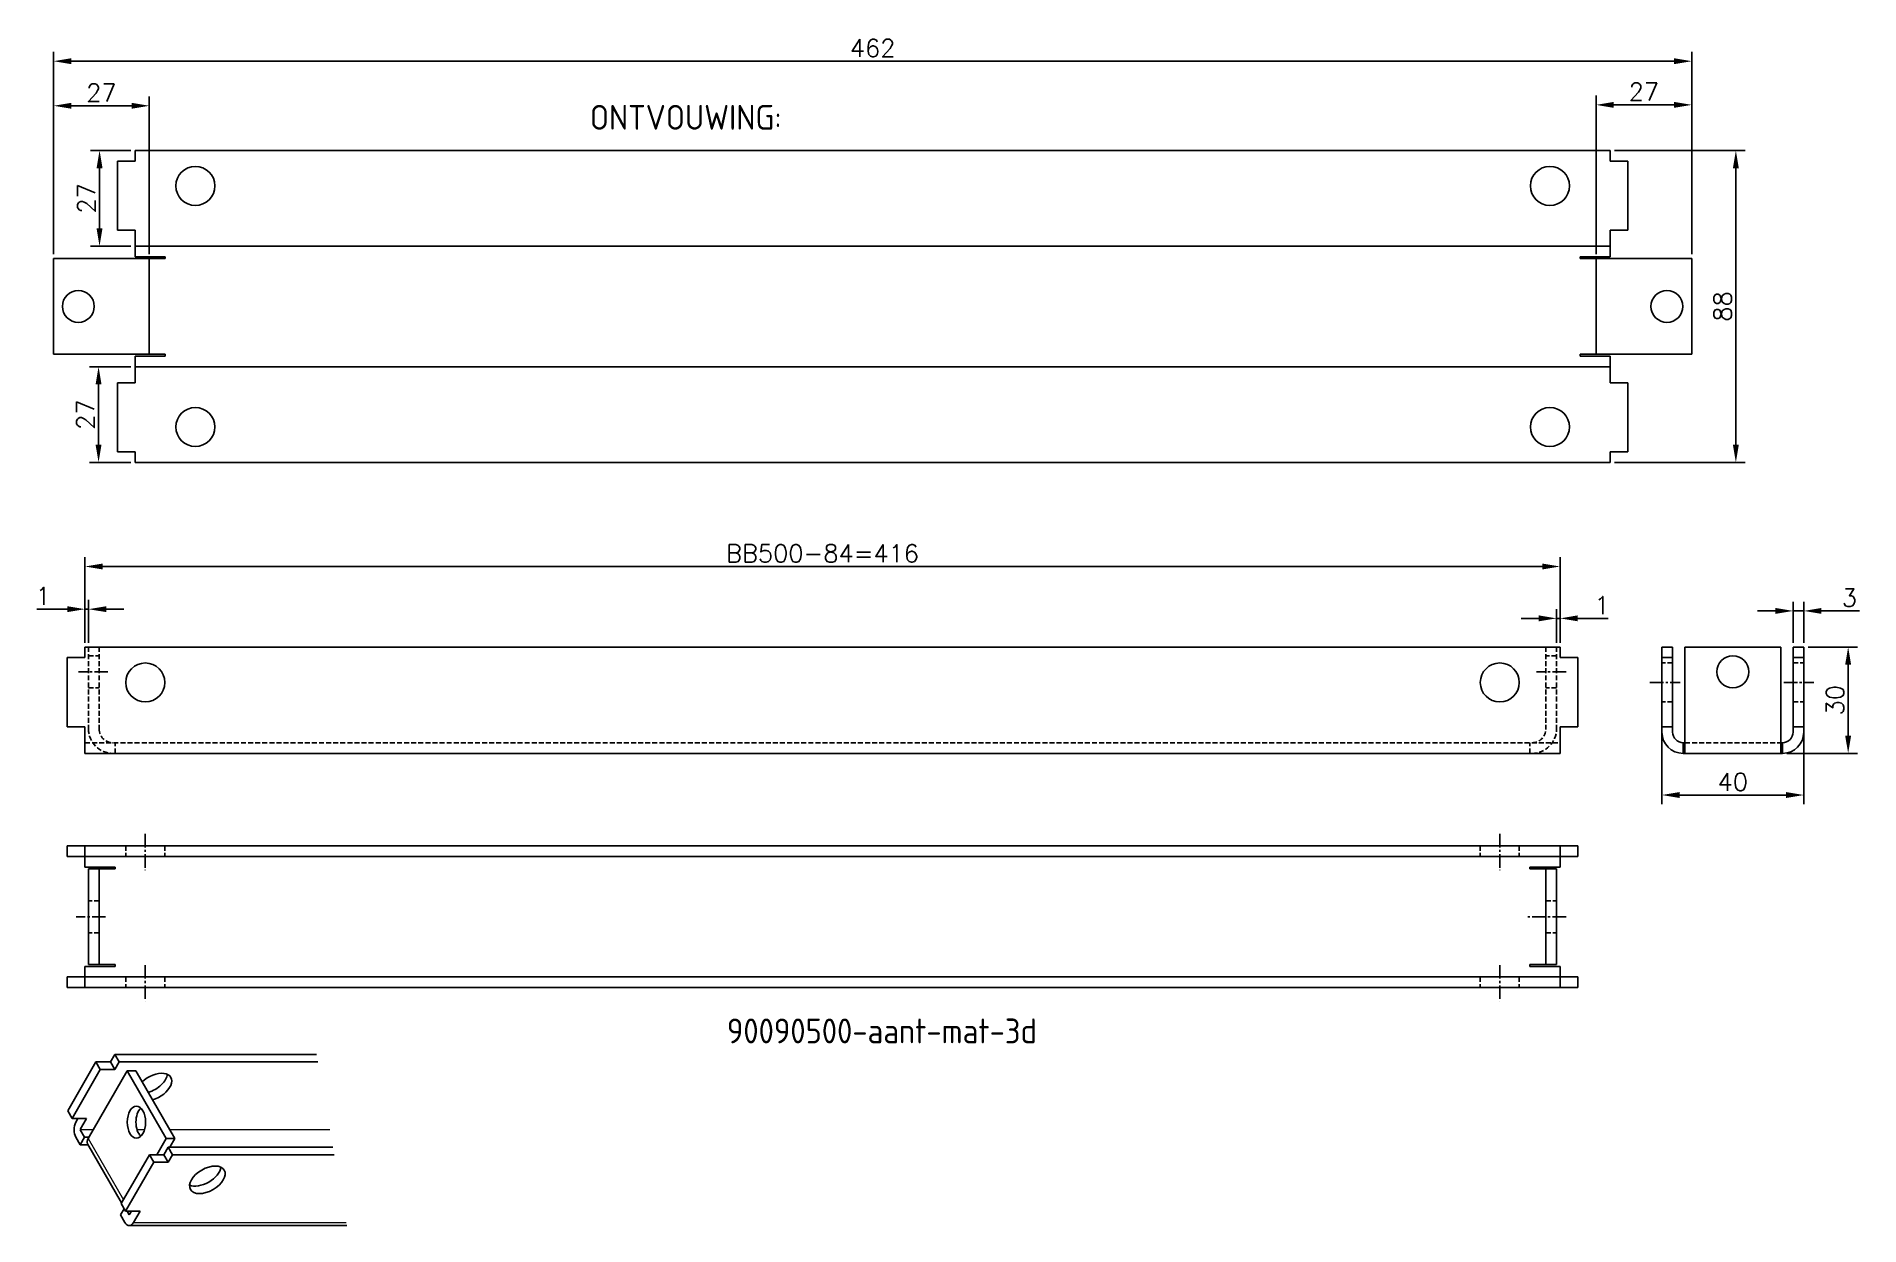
# Model space of a CAD drawing. Extents: x 3857 to 4371, y 186 to 521.
import ezdxf

# ---------------------------------------------------------------- set-up
doc = ezdxf.new("R2010")
doc.units = 0
doc.header["$LTSCALE"] = 0.2
doc.linetypes.add('Aslijn', pattern=[28.575, 19.05, -3.175, 3.175, -3.175])
doc.linetypes.add('Streeplijn', pattern=[10, 7, -3])
doc.layers.get('DEFPOINTS').update_dxf_attribs({"linetype": 'CONTINUOUS'})
for name, color, linetype in [('50VOL', 13, 'CONTINUOUS'), ('70VOL', 5, 'CONTINUOUS'), ('7A', 4, 'Aslijn'), ('AM_3', 6, 'Streeplijn'), ('BRANDLIJN', 93, 'CONTINUOUS')]:
    doc.layers.add(name, color=color, linetype=linetype)
doc.layers.add('Visible Narrow (ISO)', color=7, linetype='CONTINUOUS', lineweight=5)
doc.styles.add('ROMANS', font='romans.shx')
doc.styles.get("Standard").update_dxf_attribs({"font": 'isocp.shx'})
doc.dimstyles.new('1_OP_02$0', dxfattribs={"dimscale": 2, "dimtxt": 2.5, "dimasz": 2.5, "dimexe": 1.3, "dimexo": 0.6, "dimgap": 0.6, "dimtad": 1, "dimdec": 1, "dimdsep": 46, "dimtxsty": 'ROMANS', "dimcen": -1.5, "dimclrd": 150, "dimclre": 150, "dimclrt": 5, "dimadec": 0, "dimazin": 0, "dimtfac": 1, "dimtdec": 1, "dimtmove": 0, "dimatfit": 3, "dimfxl": 0, "dimtolj": 1, "dimtzin": 0, "dimarcsym": 0})

# ---------------------------------------------------------------- blocks, each defined once
blk = doc.blocks.new('*D2')
at = {"layer": '70VOL', "color": 150, "lineweight": -2}
for p, q in [((3870.41, 350.28), (3870.41, 374.39)), ((3875.41, 371.79), (4281.41, 371.79)), ((4286.41, 350.28), (4286.41, 374.39))]:
    blk.add_line(p, q, dxfattribs=at)
at = {"layer": '70VOL', "color": 150}
for points in [[(3875.41, 372.62), (3875.41, 370.96), (3870.41, 371.79)], [(4281.41, 372.62), (4281.41, 370.96), (4286.41, 371.79)]]:
    blk.add_solid(points, dxfattribs=at)
at = {"layer": 'DEFPOINTS', "color": 0}
for p in [(4286.41, 371.79), (3870.41, 349.08), (4286.41, 349.08)]:
    blk.add_point(p, dxfattribs=at)
at = {"layer": '70VOL', "color": 5, "insert": (4078.41, 375.49), "char_height": 5, "attachment_point": 5, "style": 'ROMANS'}
blk.add_mtext('\\A1;BB500-84=416', dxfattribs=at)
blk = doc.blocks.new('*D3')
at = {"layer": '70VOL', "color": 150, "lineweight": -2}
for p, q in [((4356.33, 349.08), (4370.25, 349.08)), ((4367.65, 344.08), (4367.65, 324.08)), ((4350.33, 319.08), (4370.25, 319.08))]:
    blk.add_line(p, q, dxfattribs=at)
at = {"layer": '70VOL', "color": 150}
for points in [[(4366.81, 344.08), (4368.48, 344.08), (4367.65, 349.08)], [(4366.81, 324.08), (4368.48, 324.08), (4367.65, 319.08)]]:
    blk.add_solid(points, dxfattribs=at)
at = {"layer": 'DEFPOINTS', "color": 0}
for p in [(4355.13, 349.08), (4349.13, 319.08), (4367.65, 319.08)]:
    blk.add_point(p, dxfattribs=at)
at = {"layer": '70VOL', "color": 5, "insert": (4363.95, 334.08), "char_height": 5, "attachment_point": 5, "rotation": 90, "style": 'ROMANS'}
blk.add_mtext('\\A1;30', dxfattribs=at)
blk = doc.blocks.new('*D4')
at = {"layer": '70VOL', "color": 150, "lineweight": -2}
for p, q in [((4315.13, 325.38), (4315.13, 304.73)), ((4355.13, 325.38), (4355.13, 304.73)), ((4350.13, 307.33), (4320.13, 307.33))]:
    blk.add_line(p, q, dxfattribs=at)
at = {"layer": '70VOL', "color": 150}
for points in [[(4320.13, 308.16), (4320.13, 306.49), (4315.13, 307.33)], [(4350.13, 308.16), (4350.13, 306.49), (4355.13, 307.33)]]:
    blk.add_solid(points, dxfattribs=at)
at = {"layer": 'DEFPOINTS', "color": 0}
for p in [(4315.13, 326.58), (4355.13, 326.58), (4315.13, 307.33)]:
    blk.add_point(p, dxfattribs=at)
at = {"layer": '70VOL', "color": 5, "insert": (4335.13, 311.03), "char_height": 5, "attachment_point": 5, "style": 'ROMANS'}
blk.add_mtext('\\A1;40', dxfattribs=at)
blk = doc.blocks.new('*D5')
at = {"layer": '70VOL', "color": 150, "lineweight": -2}
for p, q in [((4280.41, 357.16), (4275.41, 357.16)), ((4285.41, 350.28), (4285.41, 359.76)), ((4285.41, 357.16), (4286.41, 357.16)), ((4286.41, 350.28), (4286.41, 359.76)), ((4291.41, 357.16), (4300, 357.16))]:
    blk.add_line(p, q, dxfattribs=at)
at = {"layer": '70VOL', "color": 150}
for points in [[(4280.41, 358), (4280.41, 356.33), (4285.41, 357.16)], [(4291.41, 358), (4291.41, 356.33), (4286.41, 357.16)]]:
    blk.add_solid(points, dxfattribs=at)
at = {"layer": 'DEFPOINTS', "color": 0}
for p in [(4286.41, 357.16), (4285.41, 349.08), (4286.41, 349.08)]:
    blk.add_point(p, dxfattribs=at)
at = {"layer": '70VOL', "color": 5, "insert": (4298.21, 360.86), "char_height": 5, "attachment_point": 5, "style": 'ROMANS'}
blk.add_mtext('\\A1;1', dxfattribs=at)
blk = doc.blocks.new('*D6')
at = {"layer": '70VOL', "color": 150, "lineweight": -2}
for p, q in [((4352.13, 350.28), (4352.13, 361.86)), ((4355.13, 350.28), (4355.13, 361.86)), ((4347.13, 359.26), (4342.13, 359.26)), ((4352.13, 359.26), (4355.13, 359.26)), ((4360.13, 359.26), (4370.86, 359.26))]:
    blk.add_line(p, q, dxfattribs=at)
at = {"layer": '70VOL', "color": 150}
for points in [[(4347.13, 360.09), (4347.13, 358.43), (4352.13, 359.26)], [(4360.13, 360.09), (4360.13, 358.43), (4355.13, 359.26)]]:
    blk.add_solid(points, dxfattribs=at)
at = {"layer": 'DEFPOINTS', "color": 0}
for p in [(4355.13, 359.26), (4352.13, 349.08), (4355.13, 349.08)]:
    blk.add_point(p, dxfattribs=at)
at = {"layer": '70VOL', "color": 5, "insert": (4367.99, 362.96), "char_height": 5, "attachment_point": 5, "style": 'ROMANS'}
blk.add_mtext('\\A1;3', dxfattribs=at)
blk = doc.blocks.new('*D7')
at = {"layer": '70VOL', "color": 150, "lineweight": -2}
for p, q in [((3883.34, 489.15), (3871.92, 489.15)), ((3874.52, 484.15), (3874.52, 467.15)), ((3883.34, 462.15), (3871.92, 462.15))]:
    blk.add_line(p, q, dxfattribs=at)
at = {"layer": '70VOL', "color": 150}
for points in [[(3873.68, 484.15), (3875.35, 484.15), (3874.52, 489.15)], [(3873.68, 467.15), (3875.35, 467.15), (3874.52, 462.15)]]:
    blk.add_solid(points, dxfattribs=at)
at = {"layer": 'DEFPOINTS', "color": 0}
for p in [(3884.54, 489.15), (3874.52, 462.15), (3884.54, 462.15)]:
    blk.add_point(p, dxfattribs=at)
at = {"layer": '70VOL', "color": 5, "insert": (3870.82, 475.65), "char_height": 5, "attachment_point": 5, "rotation": 90, "style": 'ROMANS'}
blk.add_mtext('\\A1;27', dxfattribs=at)
blk = doc.blocks.new('*D8')
at = {"layer": '70VOL', "color": 150, "lineweight": -2}
for p, q in [((3883.34, 428.14), (3871.64, 428.14)), ((3874.24, 406.14), (3874.24, 423.14)), ((3883.34, 401.14), (3871.64, 401.14))]:
    blk.add_line(p, q, dxfattribs=at)
at = {"layer": '70VOL', "color": 150}
for points in [[(3873.4, 423.14), (3875.07, 423.14), (3874.24, 428.14)], [(3873.4, 406.14), (3875.07, 406.14), (3874.24, 401.14)]]:
    blk.add_solid(points, dxfattribs=at)
at = {"layer": 'DEFPOINTS', "color": 0}
for p in [(3874.24, 428.14), (3884.54, 428.14), (3884.54, 401.14)]:
    blk.add_point(p, dxfattribs=at)
at = {"layer": '70VOL', "color": 5, "insert": (3870.54, 414.64), "char_height": 5, "attachment_point": 5, "rotation": 90, "style": 'ROMANS'}
blk.add_mtext('\\A1;27', dxfattribs=at)
blk = doc.blocks.new('*D9')
at = {"layer": '70VOL', "color": 150, "lineweight": -2}
for p, q in [((3861.54, 459.85), (3861.54, 516.93)), ((3866.54, 514.33), (4318.54, 514.33)), ((4323.54, 459.85), (4323.54, 516.93))]:
    blk.add_line(p, q, dxfattribs=at)
at = {"layer": '70VOL', "color": 150}
for points in [[(3866.54, 515.16), (3866.54, 513.49), (3861.54, 514.33)], [(4318.54, 515.16), (4318.54, 513.49), (4323.54, 514.33)]]:
    blk.add_solid(points, dxfattribs=at)
at = {"layer": 'DEFPOINTS', "color": 0}
for p in [(4323.54, 514.33), (3861.54, 458.65), (4323.54, 458.65)]:
    blk.add_point(p, dxfattribs=at)
at = {"layer": '70VOL', "color": 5, "insert": (4092.54, 518.03), "char_height": 5, "attachment_point": 5, "style": 'ROMANS'}
blk.add_mtext('\\A1;462', dxfattribs=at)
blk = doc.blocks.new('*D10')
at = {"layer": '70VOL', "color": 150, "lineweight": -2}
for p, q in [((4301.74, 489.15), (4338.58, 489.15)), ((4335.98, 484.15), (4335.98, 406.14)), ((4301.74, 401.14), (4338.58, 401.14))]:
    blk.add_line(p, q, dxfattribs=at)
at = {"layer": '70VOL', "color": 150}
for points in [[(4335.15, 484.15), (4336.82, 484.15), (4335.98, 489.15)], [(4335.15, 406.14), (4336.82, 406.14), (4335.98, 401.14)]]:
    blk.add_solid(points, dxfattribs=at)
at = {"layer": 'DEFPOINTS', "color": 0}
for p in [(4300.54, 489.15), (4300.54, 401.14), (4335.98, 401.14)]:
    blk.add_point(p, dxfattribs=at)
at = {"layer": '70VOL', "color": 5, "insert": (4332.28, 445.15), "char_height": 5, "attachment_point": 5, "rotation": 90, "style": 'ROMANS'}
blk.add_mtext('\\A1;88', dxfattribs=at)
blk = doc.blocks.new('*D11')
at = {"layer": '70VOL', "color": 150, "lineweight": -2}
for p, q in [((4296.54, 459.85), (4296.54, 504.61)), ((4323.54, 459.85), (4323.54, 504.61)), ((4318.54, 502.01), (4301.54, 502.01))]:
    blk.add_line(p, q, dxfattribs=at)
at = {"layer": '70VOL', "color": 150}
for points in [[(4301.54, 502.84), (4301.54, 501.17), (4296.54, 502.01)], [(4318.54, 502.84), (4318.54, 501.17), (4323.54, 502.01)]]:
    blk.add_solid(points, dxfattribs=at)
at = {"layer": 'DEFPOINTS', "color": 0}
for p in [(4296.54, 502.01), (4296.54, 458.65), (4323.54, 458.65)]:
    blk.add_point(p, dxfattribs=at)
at = {"layer": '70VOL', "color": 5, "insert": (4310.04, 505.71), "char_height": 5, "attachment_point": 5, "style": 'ROMANS'}
blk.add_mtext('\\A1;27', dxfattribs=at)
blk = doc.blocks.new('*D12')
at = {"layer": '70VOL', "color": 150, "lineweight": -2}
for p, q in [((3861.54, 459.85), (3861.54, 504.35)), ((3888.54, 459.85), (3888.54, 504.35)), ((3866.54, 501.75), (3883.54, 501.75))]:
    blk.add_line(p, q, dxfattribs=at)
at = {"layer": '70VOL', "color": 150}
for points in [[(3866.54, 502.58), (3866.54, 500.92), (3861.54, 501.75)], [(3883.54, 502.58), (3883.54, 500.92), (3888.54, 501.75)]]:
    blk.add_solid(points, dxfattribs=at)
at = {"layer": 'DEFPOINTS', "color": 0}
for p in [(3888.54, 501.75), (3861.54, 458.65), (3888.54, 458.65)]:
    blk.add_point(p, dxfattribs=at)
at = {"layer": '70VOL', "color": 5, "insert": (3875.04, 505.45), "char_height": 5, "attachment_point": 5, "style": 'ROMANS'}
blk.add_mtext('\\A1;27', dxfattribs=at)
blk = doc.blocks.new('*D13')
at = {"layer": '70VOL', "color": 150, "lineweight": -2}
for p, q in [((3870.41, 350.28), (3870.41, 362.35)), ((3871.41, 350.28), (3871.41, 362.35)), ((3865.41, 359.75), (3856.82, 359.75)), ((3871.41, 359.75), (3870.41, 359.75)), ((3876.41, 359.75), (3881.41, 359.75))]:
    blk.add_line(p, q, dxfattribs=at)
at = {"layer": '70VOL', "color": 150}
for points in [[(3865.41, 360.58), (3865.41, 358.92), (3870.41, 359.75)], [(3876.41, 360.58), (3876.41, 358.92), (3871.41, 359.75)]]:
    blk.add_solid(points, dxfattribs=at)
at = {"layer": 'DEFPOINTS', "color": 0}
for p in [(3870.41, 359.75), (3870.41, 349.08), (3871.41, 349.08)]:
    blk.add_point(p, dxfattribs=at)
at = {"layer": '70VOL', "color": 5, "insert": (3858.62, 363.45), "char_height": 5, "attachment_point": 5, "style": 'ROMANS'}
blk.add_mtext('\\A1;1', dxfattribs=at)

msp = doc.modelspace()

# ---------------------------------------------------------------- linework, layer by layer
at = {"layer": '50VOL', "ltscale": 0.2}
for p, q in [((4300.54, 489.15), (3884.54, 489.15)), ((3884.54, 489.15), (3884.54, 486.15)), ((4300.54, 486.15), (4300.54, 489.15)), ((3884.54, 486.15), (3879.54, 486.15)), ((3879.54, 486.15), (3879.54, 466.65)), ((4305.54, 486.15), (4300.54, 486.15)), ((4305.54, 466.65), (4305.54, 486.15)), ((3879.54, 466.65), (3884.54, 466.65)), ((3884.54, 466.65), (3884.54, 459.15)), ((4300.54, 459.15), (4300.54, 466.65)), ((4300.54, 466.65), (4305.54, 466.65)), ((3893.04, 458.65), (3861.54, 458.65)), ((3861.54, 458.65), (3861.54, 431.65)), ((3884.54, 459.15), (3893.04, 459.15)), ((3893.04, 459.15), (3893.04, 458.65)), ((4292.04, 458.65), (4292.04, 459.15)), ((4292.04, 459.15), (4300.54, 459.15)), ((4323.54, 458.65), (4292.04, 458.65)), ((4323.54, 431.65), (4323.54, 458.65)), ((3861.54, 431.65), (3893.04, 431.65)), ((3893.04, 431.15), (3884.54, 431.15)), ((3884.54, 431.15), (3884.54, 423.64)), ((3893.04, 431.65), (3893.04, 431.15)), ((4292.04, 431.65), (4323.54, 431.65)), ((4292.04, 431.15), (4292.04, 431.65)), ((4300.54, 431.15), (4292.04, 431.15)), ((4300.54, 423.64), (4300.54, 431.15)), ((3884.54, 423.64), (3879.54, 423.64)), ((3879.54, 423.64), (3879.54, 404.14)), ((4305.54, 423.64), (4300.54, 423.64)), ((4305.54, 404.14), (4305.54, 423.64)), ((3879.54, 404.14), (3884.54, 404.14)), ((3884.54, 404.14), (3884.54, 401.14)), ((3884.54, 401.14), (4300.54, 401.14)), ((4300.54, 401.14), (4300.54, 404.14)), ((4300.54, 404.14), (4305.54, 404.14)), ((3865.41, 326.58), (3865.41, 346.08)), ((3870.41, 346.08), (3865.41, 346.08)), ((3870.41, 349.08), (4286.41, 349.08)), ((3870.41, 349.08), (3870.41, 346.08)), ((4286.41, 346.08), (4286.41, 349.08)), ((4291.41, 346.08), (4286.41, 346.08)), ((4291.41, 346.08), (4291.41, 326.58)), ((4315.13, 349.08), (4315.13, 346.08)), ((4318.13, 349.08), (4315.13, 349.08)), ((4315.13, 346.08), (4318.13, 346.08)), ((4315.13, 326.58), (4315.13, 346.08)), ((4318.13, 346.08), (4318.13, 349.08)), ((4318.13, 326.58), (4318.13, 346.08)), ((4321.63, 349.08), (4321.63, 322.08)), ((4348.63, 349.08), (4321.63, 349.08)), ((4348.63, 322.08), (4348.63, 349.08)), ((4352.13, 349.08), (4352.13, 346.08)), ((4355.13, 349.08), (4352.13, 349.08)), ((4352.13, 346.08), (4352.13, 326.58)), ((4352.13, 346.08), (4355.13, 346.08)), ((4355.13, 346.08), (4355.13, 349.08)), ((4355.13, 346.08), (4355.13, 326.58)), ((3865.41, 326.58), (3870.41, 326.58)), ((3870.41, 326.58), (3870.41, 319.08)), ((4286.41, 326.58), (4291.41, 326.58)), ((4286.41, 322.08), (4286.41, 326.58)), ((4315.13, 326.58), (4318.13, 326.58)), ((4315.13, 325.08), (4315.13, 326.58)), ((4318.13, 326.58), (4318.13, 325.08)), ((4355.13, 326.58), (4352.13, 326.58)), ((4352.13, 326.58), (4352.13, 325.08)), ((4355.13, 325.08), (4355.13, 326.58)), ((4286.41, 319.08), (3870.41, 319.08)), ((4286.41, 322.08), (4286.41, 319.08)), ((4321.63, 322.08), (4321.13, 322.08)), ((4321.13, 319.08), (4321.13, 322.08)), ((4321.63, 319.08), (4321.13, 319.08)), ((4321.63, 322.08), (4321.63, 319.08)), ((4321.63, 319.08), (4348.63, 319.08)), ((4348.63, 322.08), (4348.63, 319.08)), ((4348.63, 322.08), (4349.13, 322.08)), ((4348.63, 319.08), (4349.13, 319.08)), ((4349.13, 319.08), (4349.13, 322.08)), ((3865.41, 290), (3865.41, 293)), ((3865.41, 293), (3870.41, 293)), ((3870.41, 290), (3865.41, 290)), ((3870.41, 293), (3870.41, 290)), ((4286.41, 293), (3870.41, 293)), ((4286.41, 290), (3870.41, 290)), ((3870.41, 287), (3870.41, 290)), ((3870.41, 290), (3870.41, 290)), ((4286.41, 293), (4291.41, 293)), ((4286.41, 290), (4286.41, 293)), ((4291.41, 290), (4286.41, 290)), ((4286.41, 290), (4286.41, 287)), ((4286.41, 290), (4286.41, 290)), ((4291.41, 293), (4291.41, 290)), ((3878.91, 287), (3870.41, 287)), ((3871.41, 286.5), (3871.41, 259.5)), ((3871.41, 286.5), (3874.41, 286.5)), ((3874.42, 286.5), (3874.41, 286.5)), ((3874.41, 259.5), (3874.41, 286.5)), ((3878.91, 286.5), (3874.42, 286.5)), ((3878.91, 287), (3878.91, 286.5)), ((4277.91, 287), (4286.41, 287)), ((4277.91, 286.5), (4277.91, 287)), ((4282.41, 286.5), (4277.91, 286.5)), ((4282.41, 286.5), (4282.41, 286.5)), ((4282.41, 286.5), (4282.41, 259.5)), ((4285.41, 286.5), (4282.41, 286.5)), ((4285.41, 259.5), (4285.41, 286.5)), ((3878.91, 259), (3870.41, 259)), ((3870.41, 256), (3870.41, 259)), ((3871.41, 259.5), (3874.41, 259.5)), ((3874.42, 259.5), (3874.41, 259.5)), ((3874.42, 259.5), (3878.91, 259.5)), ((3878.91, 259.5), (3878.91, 259)), ((4277.91, 259), (4277.91, 259.5)), ((4277.91, 259.5), (4282.41, 259.5)), ((4277.91, 259), (4286.41, 259)), ((4282.41, 259.5), (4282.41, 259.5)), ((4285.41, 259.5), (4282.41, 259.5)), ((4286.41, 259), (4286.41, 256)), ((3865.41, 256), (3870.41, 256)), ((3865.41, 253), (3865.41, 256)), ((3870.41, 253), (3865.41, 253)), ((3870.41, 256), (3870.41, 253)), ((3870.41, 256), (4286.41, 256)), ((3870.41, 256), (3870.41, 256)), ((3870.41, 253), (4286.41, 253)), ((4286.41, 256), (4291.41, 256)), ((4286.41, 253), (4286.41, 256)), ((4286.41, 256), (4286.41, 256)), ((4291.41, 253), (4286.41, 253)), ((4291.41, 256), (4291.41, 253)), ((3873.51, 232.02), (3865.57, 218.23)), ((3874.73, 229.9), (3873.51, 232.02)), ((3873.51, 232.02), (3877.6, 232.02)), ((3877.6, 232.02), (3878.82, 234.14)), ((3877.6, 232.02), (3878.82, 229.9)), ((3935.67, 234.14), (3878.82, 234.14)), ((3878.82, 234.14), (3880.04, 232.02)), ((3880.04, 232.02), (3878.82, 229.9)), ((3936.05, 232.02), (3880.04, 232.02)), ((3874.73, 229.9), (3866.79, 216.11)), ((3871.29, 210.45), (3882.28, 229.54)), ((3878.82, 229.9), (3874.73, 229.9)), ((3882.28, 229.54), (3893.28, 210.45)), ((3882.28, 229.54), (3884.74, 229.54)), ((3895.73, 210.45), (3884.74, 229.54)), ((3865.57, 218.23), (3866.79, 216.11)), ((3866.79, 216.11), (3870.88, 216.11)), ((3867.83, 215.05), (3868.44, 216.11)), ((3870.88, 216.11), (3869.05, 212.93)), ((3869.05, 208.68), (3867.83, 210.8)), ((3870.27, 210.8), (3869.05, 212.92)), ((3869.05, 208.68), (3870.27, 210.8)), ((3871.49, 210.8), (3870.27, 210.8)), ((3871.3, 208.68), (3869.05, 208.68)), ((3880.75, 192.27), (3871.14, 208.95)), ((3880.64, 192.07), (3888.58, 205.85)), ((3888.58, 205.85), (3892.66, 205.85)), ((3889.8, 203.73), (3888.58, 205.85)), ((3893.28, 210.45), (3890.63, 205.85)), ((3892.66, 205.85), (3893.89, 207.98)), ((3892.66, 205.85), (3893.89, 203.73)), ((3893.28, 210.45), (3895.73, 210.45)), ((3893.89, 207.98), (3895.11, 205.85)), ((3893.89, 207.98), (3940.32, 207.98)), ((3895.11, 205.85), (3893.89, 203.73)), ((3894.31, 207.98), (3895.73, 210.45)), ((3895.11, 205.85), (3940.69, 205.85)), ((3881.86, 189.94), (3889.8, 203.73)), ((3893.89, 203.73), (3889.8, 203.73)), ((3880.45, 188.88), (3881.46, 190.64)), ((3880.64, 192.07), (3881.86, 189.94)), ((3881.67, 186.76), (3880.45, 188.88)), ((3881.86, 189.94), (3885.95, 189.94)), ((3882.89, 188.88), (3882.28, 189.94)), ((3882.89, 188.88), (3883.5, 189.94)), ((3944.24, 185.88), (3882.89, 185.88)), ((3885.95, 189.94), (3884.11, 186.76))]:
    msp.add_line(p, q, dxfattribs=at)
at = {"layer": '50VOL'}
for p, q in [((3884.54, 462.15), (4300.54, 462.15)), ((3888.54, 431.65), (3888.54, 458.65)), ((4296.54, 431.65), (4296.54, 458.65)), ((3884.54, 428.14), (4300.54, 428.14))]:
    msp.add_line(p, q, dxfattribs=at)
at = {"layer": '50VOL', "ltscale": 0.2}
for centre, radius in [((3901.54, 479.15), 5.5), ((4283.54, 479.15), 5.5), ((3868.54, 445.15), 4.5), ((4316.54, 445.15), 4.5), ((3901.54, 411.14), 5.5), ((4283.54, 411.14), 5.5), ((3887.41, 339.08), 5.5), ((4269.41, 339.08), 5.5), ((4335.13, 342.08), 4.5)]:
    msp.add_circle(centre, radius, dxfattribs=at)
for centre, radius, start, end in [((4321.13, 325.08), 6, 180, 270), ((4321.13, 325.08), 3, 180, 270), ((4349.13, 325.08), 3, 270, 0), ((4349.13, 325.08), 6, 270, 0)]:
    msp.add_arc(centre, radius, start, end, dxfattribs=at)
for centre, major_axis, ratio, start_param, end_param in [((3889.87, 224.95), (4.77, 2.74), 0.578093, 4.310224, 8.256147), ((3888.65, 227.07), (4.77, 2.74), 0.578093, 4.310224, 5.888031), ((3887.38, 215.05), (0, -4.5), 0.575862, 3.634548, 5.79023), ((3869.05, 212.92), (0, 3), 0.575862, 0.785398, 2.356194), ((3873.74, 210.45), (-2.6, -1.5), 0.578093, 5.499721, 6.283185), ((3903.71, 200.9), (4.77, 2.74), 0.578093, 3.536747, 5.888031), ((3882.89, 188.88), (0, -3), 0.575862, 5.497787, 7.068583)]:
    msp.add_ellipse(centre, major_axis=major_axis, ratio=ratio, start_param=start_param, end_param=end_param, dxfattribs=at)
for centre, major_axis, ratio in [((3884.93, 215.05), (0, 4.5), 0.575862), ((3904.93, 198.78), (4.77, 2.74), 0.578093)]:
    msp.add_ellipse(centre, major_axis=major_axis, ratio=ratio, dxfattribs=at)
at = {"layer": '7A'}
for p, q in [((3876.86, 342.08), (3868.54, 342.08)), ((4288.08, 342.08), (4279.75, 342.08)), ((4311.76, 339.08), (4320.25, 339.08)), ((4349.52, 339.08), (4358.01, 339.08)), ((3887.41, 296.34), (3887.41, 286.17)), ((4269.41, 296.34), (4269.41, 286.17)), ((3876.21, 273), (3867.88, 273)), ((4288.08, 273), (4276.75, 273)), ((3887.41, 259.34), (3887.41, 249.17)), ((4269.41, 259.34), (4269.41, 249.17))]:
    msp.add_line(p, q, dxfattribs=at)
at = {"layer": 'AM_3'}
for p, q in [((3871.41, 349.08), (3871.41, 325.98)), ((3871.41, 346.58), (3874.41, 346.58)), ((3874.41, 349.08), (3874.41, 325.98)), ((4282.41, 349.08), (4282.41, 325.98)), ((4285.41, 346.58), (4282.41, 346.58)), ((4285.41, 349.08), (4285.41, 325.98)), ((4318.13, 344.58), (4315.13, 344.58)), ((4352.13, 344.58), (4355.13, 344.58)), ((3871.41, 337.58), (3874.41, 337.58)), ((4285.41, 337.58), (4282.41, 337.58)), ((4318.13, 333.58), (4315.13, 333.58)), ((4352.13, 333.58), (4355.13, 333.58)), ((3870.41, 322.08), (4286.41, 322.08)), ((3878.91, 319.08), (3878.91, 322.08)), ((4277.91, 319.08), (4277.91, 322.08)), ((4321.63, 322.08), (4348.63, 322.08)), ((3881.91, 293), (3881.91, 290)), ((3892.91, 293), (3892.91, 290)), ((4263.91, 293), (4263.91, 290)), ((4274.91, 293), (4274.91, 290)), ((3874.41, 277.5), (3871.41, 277.5)), ((4282.41, 277.5), (4285.41, 277.5)), ((3874.41, 268.5), (3871.41, 268.5)), ((4282.41, 268.5), (4285.41, 268.5)), ((3881.91, 256), (3881.91, 253)), ((3892.91, 256), (3892.91, 253)), ((4263.91, 256), (4263.91, 253)), ((4274.91, 256), (4274.91, 253))]:
    msp.add_line(p, q, dxfattribs=at)
for centre, radius, start, end in [((3878.31, 325.98), 6.9, 180, 270), ((3878.31, 325.98), 3.9, 180, 270), ((4278.51, 325.98), 3.9, 270, 0), ((4278.51, 325.98), 6.9, 270, 0)]:
    msp.add_arc(centre, radius, start, end, dxfattribs=at)
at = {"layer": 'Visible Narrow (ISO)', "ltscale": 0.2}
for p, q in [((3869.05, 212.93), (3872.72, 212.93)), ((3872.71, 212.92), (3869.05, 212.92)), ((3885.1, 212.93), (3887.22, 212.93)), ((3887.22, 212.92), (3885.1, 212.92)), ((3894.31, 212.93), (3939.44, 212.93)), ((3939.44, 212.92), (3894.31, 212.92)), ((3871.29, 210.45), (3881.26, 193.14)), ((3882.89, 188.88), (3882.89, 188.88)), ((3884.11, 186.76), (3944.08, 186.76))]:
    msp.add_line(p, q, dxfattribs=at)

# ---------------------------------------------------------------- texts
at = {"layer": '70VOL', "ltscale": 0.05}
msp.add_text('ONTVOUWING:', height=7, dxfattribs=at).set_placement((4012.78, 494.99, 10.81))
at = {"layer": 'BRANDLIJN', "ltscale": 0.05}
msp.add_text('90090500-aant-mat-3d', height=7, dxfattribs=at).set_placement((4051.44, 237.28, 10.81))

# ---------------------------------------------------------------- dimensions: what is measured, and where the dimension line sits
at = {"layer": '70VOL'}
for base, p1, p2, picture, middle in [((4323.54, 514.33), (3861.54, 458.65), (4323.54, 458.65), '*D9', (4092.54, 518.03)), ((3888.54, 501.75), (3861.54, 458.65), (3888.54, 458.65), '*D12', (3875.04, 505.45)), ((4296.54, 502.01), (4323.54, 458.65), (4296.54, 458.65), '*D11', (4310.04, 505.71)), ((3870.41, 359.75), (3871.41, 349.08), (3870.41, 349.08), '*D13', (3858.62, 363.45)), ((4355.13, 359.26), (4352.13, 349.08), (4355.13, 349.08), '*D6', (4367.99, 362.96)), ((4286.41, 357.16), (4285.41, 349.08), (4286.41, 349.08), '*D5', (4298.21, 360.86)), ((4315.13, 307.33), (4355.13, 326.58), (4315.13, 326.58), '*D4', (4335.13, 311.03))]:
    dim = msp.add_linear_dim(base=base, p1=p1, p2=p2, dimstyle='1_OP_02$0', dxfattribs=at)
    dim.commit()
    dim.dimension.update_dxf_attribs({"geometry": picture, "text_midpoint": middle})
for base, p1, p2, picture, middle in [((3874.52, 462.15), (3884.54, 489.15), (3884.54, 462.15), '*D7', (3870.82, 475.65)), ((3874.24, 428.14), (3884.54, 401.14), (3884.54, 428.14), '*D8', (3870.54, 414.64)), ((4367.65, 319.08), (4355.13, 349.08), (4349.13, 319.08), '*D3', (4363.95, 334.08))]:
    dim = msp.add_linear_dim(base=base, p1=p1, p2=p2, angle=90, dimstyle='1_OP_02$0', dxfattribs=at)
    dim.commit()
    dim.dimension.update_dxf_attribs({"geometry": picture, "text_midpoint": middle})
dim = msp.add_linear_dim(base=(4335.98, 401.14), p1=(4300.54, 489.15), p2=(4300.54, 401.14), angle=90, dimstyle='1_OP_02$0', dxfattribs=at)
dim.commit()
dim.dimension.update_dxf_attribs({"geometry": '*D10', "text_midpoint": (4335.98, 445.15), "dimtype": 160})
dim = msp.add_linear_dim(base=(4286.41, 371.79), p1=(3870.41, 349.08), p2=(4286.41, 349.08), text='BB500-84=<>', dimstyle='1_OP_02$0', dxfattribs=at)
dim.commit()
dim.dimension.update_dxf_attribs({"geometry": '*D2', "text_midpoint": (4078.41, 375.49)})

doc.saveas('drawing.dxf')
